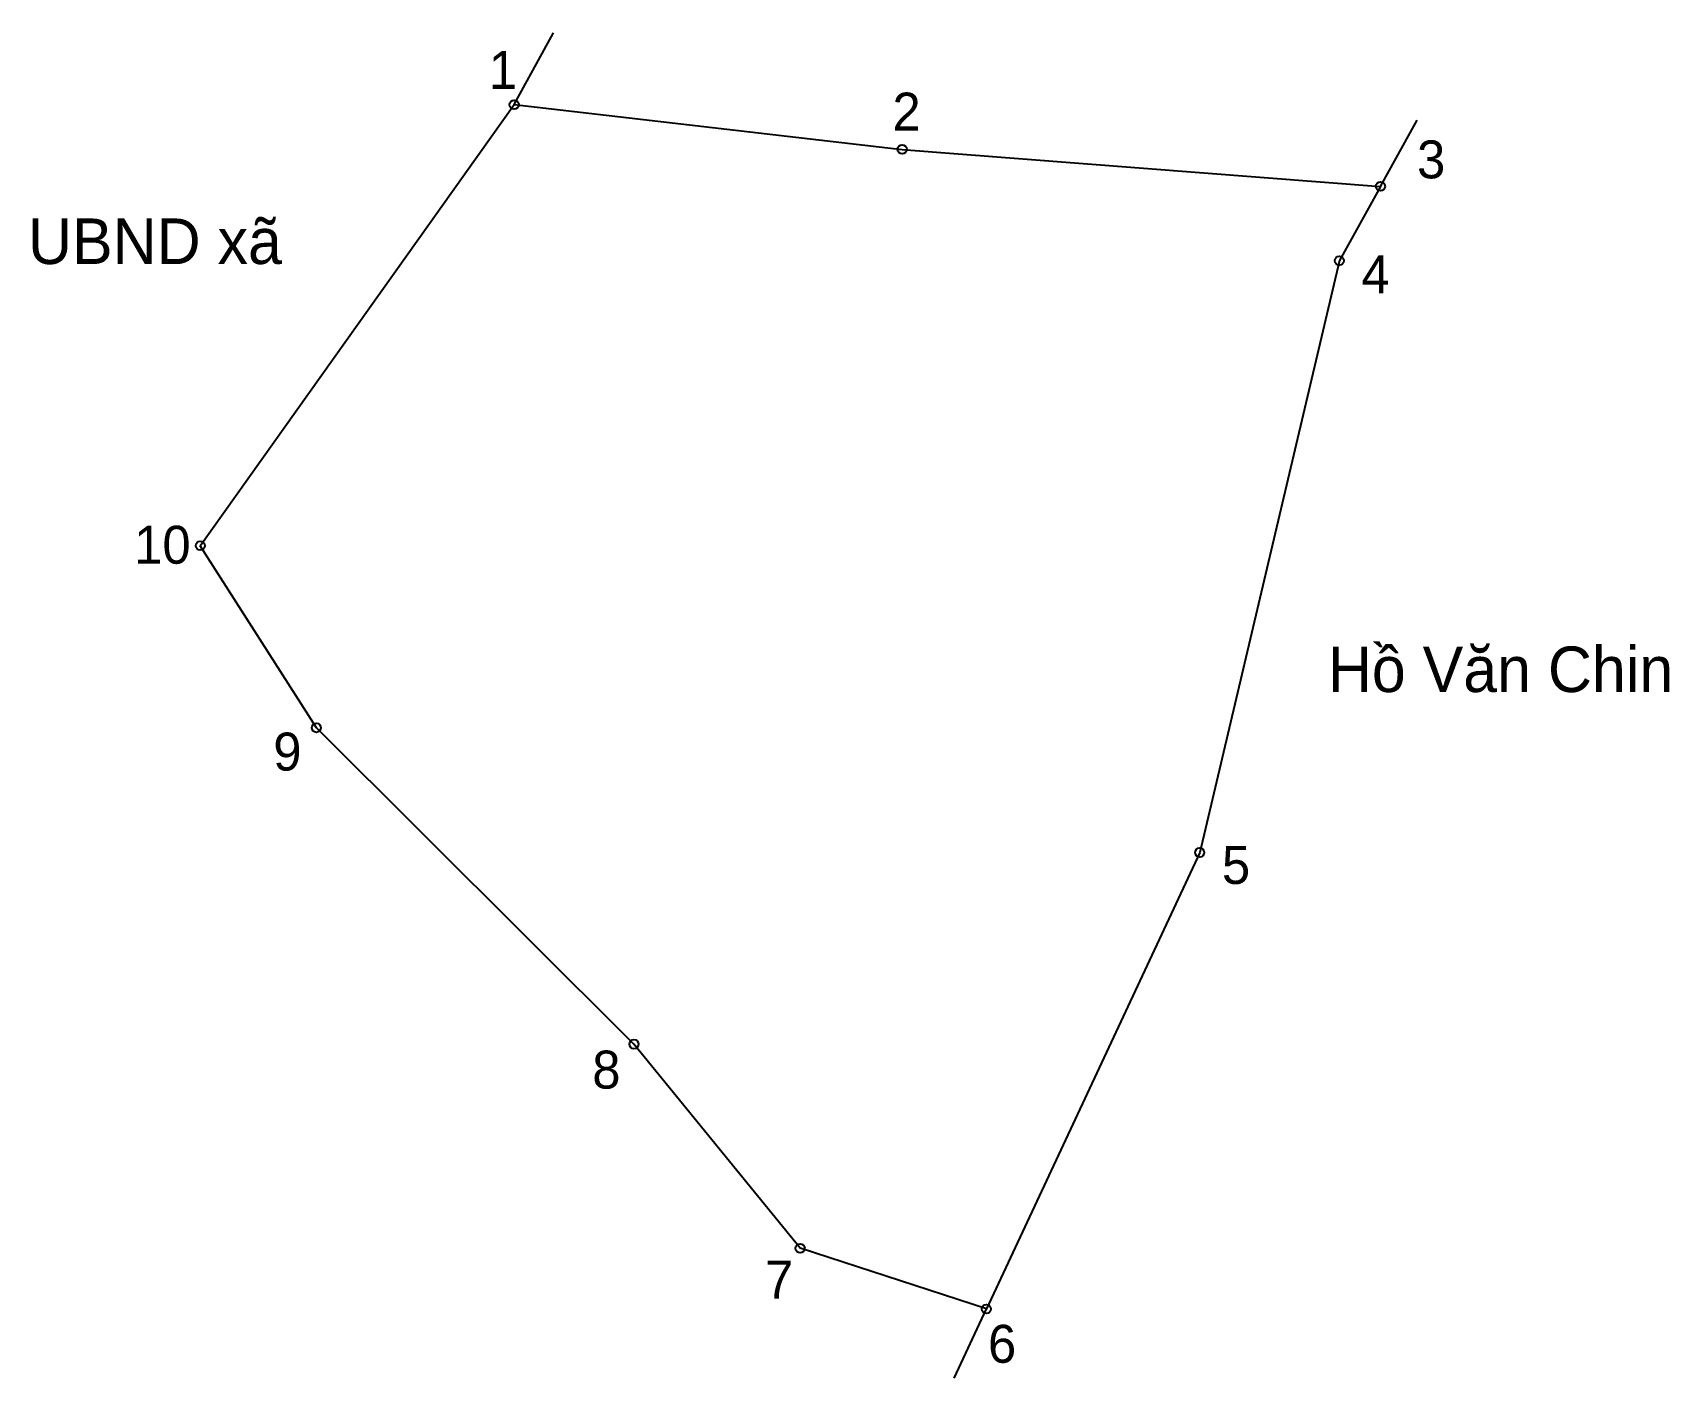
# Model space of a CAD drawing. Extents: x 547923.7 to 547995.5, y 1825516.8 to 1825575.8.
import ezdxf

# ---------------------------------------------------------------- set-up
doc = ezdxf.new("R2010")
doc.units = 0
for name, color, linetype in [('CanhThua', 7, 'Continuous'), ('MocDinhThua', 7, 'Continuous'), ('RauThua', 7, 'Continuous'), ('SoHieuDinhThua', 7, 'Continuous'), ('TenChuLanCan', 7, 'Continuous')]:
    doc.layers.add(name, color=color, linetype=linetype)

msp = doc.modelspace()

# ---------------------------------------------------------------- linework, layer by layer
at = {"layer": 'CanhThua'}
for p, q in [((547931.096, 1825553.326), (547944.859, 1825572.667)), ((547944.859, 1825572.667), (547961.874, 1825570.702)), ((547961.874, 1825570.702), (547982.85, 1825569.081)), ((547982.85, 1825569.081), (547981.051, 1825565.829)), ((547981.051, 1825565.829), (547974.926, 1825539.873)), ((547936.187, 1825545.342), (547931.096, 1825553.326)), ((547950.114, 1825531.47), (547936.187, 1825545.342)), ((547974.926, 1825539.873), (547965.569, 1825519.858)), ((547957.4, 1825522.517), (547950.114, 1825531.47)), ((547965.569, 1825519.858), (547957.4, 1825522.517))]:
    msp.add_line(p, q, dxfattribs=at)
at = {"layer": 'MocDinhThua'}
for centre in [(547944.859, 1825572.667), (547961.874, 1825570.702), (547982.85, 1825569.081), (547981.051, 1825565.829), (547931.096, 1825553.326), (547936.187, 1825545.342), (547974.926, 1825539.873), (547950.114, 1825531.47), (547957.4, 1825522.517), (547965.569, 1825519.858)]:
    msp.add_circle(centre, 0.2, dxfattribs=at)
at = {"layer": 'RauThua'}
for p, q in [((547944.859, 1825572.667), (547946.588, 1825575.819)), ((547944.859, 1825572.667), (547946.588, 1825575.819)), ((547982.85, 1825569.081), (547984.457, 1825571.988)), ((547964.148, 1825516.819), (547965.569, 1825519.858))]:
    msp.add_line(p, q, dxfattribs=at)

# ---------------------------------------------------------------- texts
at = {"layer": 'SoHieuDinhThua'}
for s, height, p in [('1', 1.665, (547943.75, 1825573.356)), ('2', 1.665, (547961.449, 1825571.527)), ('3', 1.665, (547984.455, 1825569.433)), ('4', 1.665, (547982.014, 1825564.397)), ('10', 1.6647, (547928.195, 1825552.536)), ('9', 1.665, (547934.295, 1825543.466)), ('5', 1.665, (547975.898, 1825538.494)), ('8', 1.665, (547948.284, 1825529.521)), ('7', 1.665, (547955.865, 1825520.312)), ('6', 1.665, (547965.638, 1825517.498))]:
    msp.add_text(s, height=height, dxfattribs=at).set_placement(p)
at = {"layer": 'TenChuLanCan'}
for s, height, p in [('UBND xã', 1.9977, (547923.54, 1825565.678)), ('Hồ Văn Chin', 1.99767, (547980.543, 1825546.908))]:
    msp.add_text(s, height=height, dxfattribs=at).set_placement(p)

doc.saveas('drawing.dxf')
